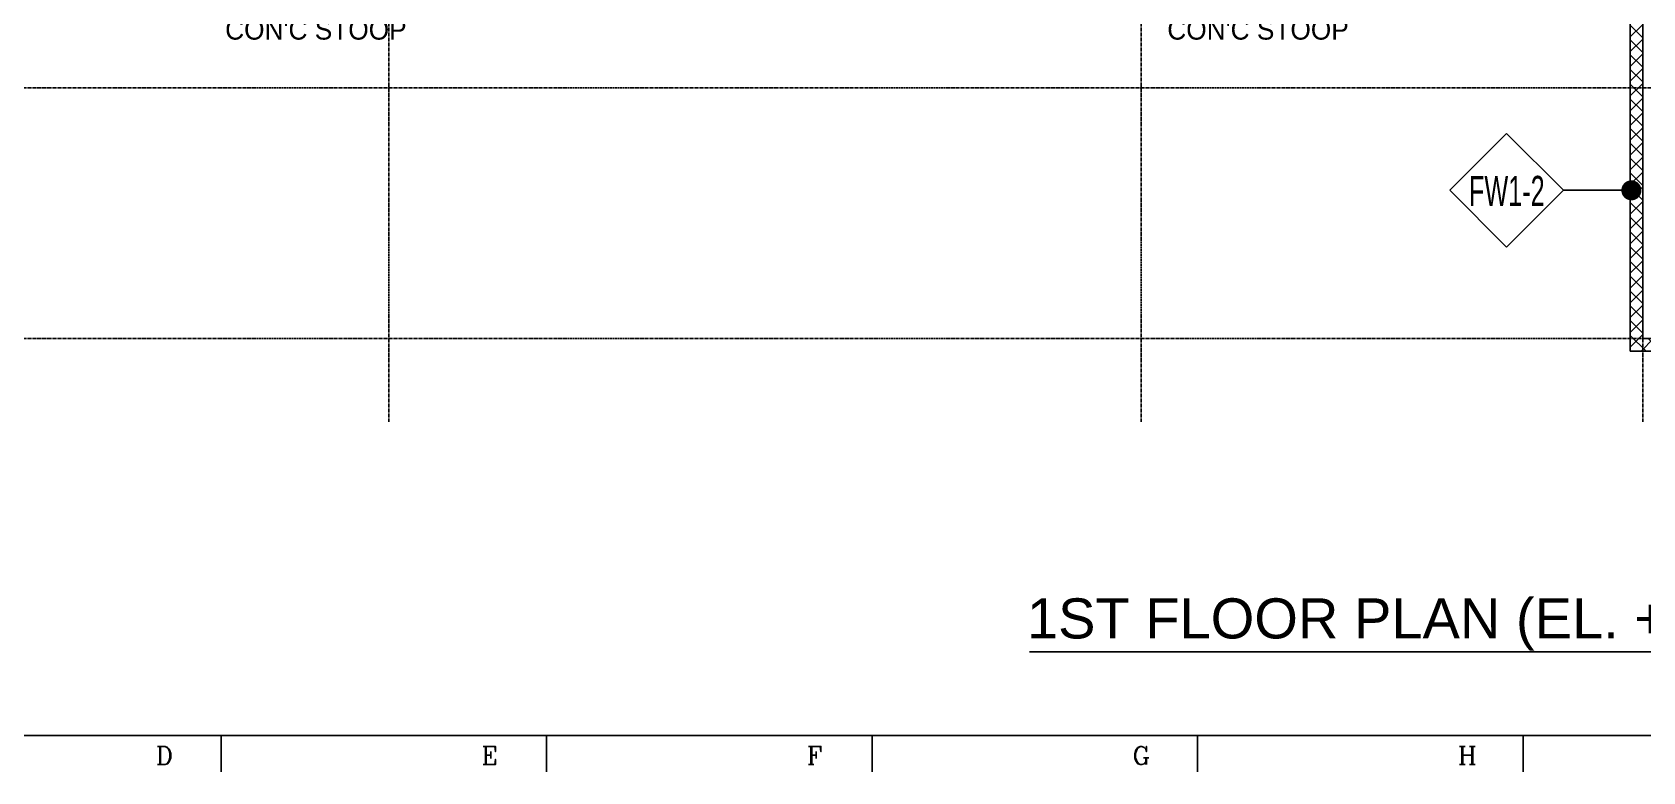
# Model space of a CAD drawing. Header units: millimetres. Extents: x 4133871 to 4440428, y -545651 to -495191.
# Drawn here: x 4148679 to 4167944, y -545028 to -536178 of the extents above; entities that cross this region are included whole.
import ezdxf
from ezdxf.enums import TextEntityAlignment as Align

# ---------------------------------------------------------------- set-up
doc = ezdxf.new("R2010")
doc.units = ezdxf.units.MM
doc.header["$LTSCALE"] = 60
doc.linetypes.add('CEN', pattern=[62, 60, -1, 0, -1])
doc.linetypes.add('CENTER', pattern=[2, 1.25, -0.25, 0.25, -0.25])
for name, color, linetype in [('1', 7, 'Continuous'), ('1CEN', 1, 'CEN'), ('1ST FL FW1-2', 3, 'Continuous'), ('AA-XXXX-SYMB', 7, 'Continuous'), ('AA-XXXX-TEXT', 3, 'Continuous'), ('DIM-SCALE', 7, 'Continuous'), ('INI', 11, 'Continuous'), ('TAN-TIT', 30, 'Continuous'), ('TITLE', 7, 'Continuous')]:
    doc.layers.add(name, color=color, linetype=linetype)
doc.styles.add('ARCHILAB_ROMANS', font='romans.shx', dxfattribs={"bigfont": 'ghs.shx'})
doc.styles.add('Arial', font='arial.ttf')
doc.styles.add('COM', font='COMPLEX', dxfattribs={"height": 5})
doc.styles.add('돋움', font='')
doc.styles.get('돋움').set_extended_font_data('Dotum')
doc.dimstyles.new('일반도면_0060', dxfattribs={"dimtxt": 240, "dimasz": 240, "dimexe": 60, "dimexo": 300, "dimgap": 75, "dimtad": 1, "dimdec": 0, "dimzin": 0, "dimdsep": 46, "dimtxsty": '돋움', "dimcen": -300, "dimclrd": 7, "dimclre": 7, "dimclrt": 2, "dimadec": 8, "dimazin": 0, "dimtfac": 1, "dimtdec": 0, "dimtix": 1, "dimtmove": 2, "dimatfit": 3, "dimfxl": 1, "dimtolj": 1, "dimtzin": 0, "dimarcsym": 0})

# ---------------------------------------------------------------- blocks, each defined once
blk = doc.blocks.new('A$C064809F0')
at = {"layer": 'AA-XXXX-TEXT'}
for p, q in [((475, 566), (1041, 1131)), ((1041, 1131), (1607, 566)), ((1041, 0), (475, 566)), ((1607, 566), (1041, 0))]:
    blk.add_line(p, q, dxfattribs=at)
at = {"layer": 'INI'}
blk.add_line((1041, 0), (475, 566), dxfattribs=at)
at = {"layer": 'AA-XXXX-TEXT', "style": 'ARCHILAB_ROMANS'}
blk.add_attdef('WALLTYPE', text='', height=300, dxfattribs=at).set_placement((1043, 560), align=Align.MIDDLE_CENTER)
blk = doc.blocks.new('BORDER')
at = {"layer": 'TAN-TIT'}
for p, q in [((4977, 3520), (232823, 3520)), ((56891, 3520), (56891, 2078)), ((69870, 3520), (69870, 2078)), ((82848, 3520), (82848, 2078)), ((95827, 3520), (95827, 2078)), ((108806, 3520), (108806, 2078))]:
    blk.add_line(p, q, dxfattribs=at)
at = {"layer": 'TAN-TIT', "style": 'COM'}
for s, p in [('D', (54295, 2366)), ('E', (67274, 2366)), ('F', (80253, 2366)), ('G', (93231, 2366)), ('H', (106210, 2366))]:
    blk.add_text(s, height=721, dxfattribs=at).set_placement(p)

msp = doc.modelspace()

# ---------------------------------------------------------------- hatches: boundary and pattern name
at = {"layer": '1ST FL FW1-2'}
h = msp.add_hatch(dxfattribs=at)
h.set_pattern_fill('ANSI37', color=253, scale=1000)
h.set_pattern_definition([(45, (0, 0), (-88.3883476, 88.3883476), []), (135, (0, 0), (-88.3883476, -88.3883476), [])])
h.paths.add_polyline_path([(4167944, -533844.3), (4152944, -533844.2), (4152944, -527844.2), (4152794, -527844.3), (4152794, -533994.2), (4167794, -533994.3), (4167794, -539994.2), (4183093.9, -539994.2), (4183094, -524844.3), (4182944, -524844.3), (4182944, -539844.2), (4167944, -539844.2)])

# ---------------------------------------------------------------- linework, layer by layer
at = {"layer": '1CEN', "color": 1, "linetype": 'CENTER', "ltscale": 0.5}
for p, q in [((4152944, -502344.3), (4152944, -540844.3)), ((4161944, -502344.3), (4161944, -540844.3)), ((4167944, -502344.3), (4167944, -540844.3)), ((4146944, -536844.3), (4183944, -536844.3)), ((4146944, -539844.3), (4183944, -539844.3))]:
    msp.add_line(p, q, dxfattribs=at)
at = {"layer": '1ST FL FW1-2', "color": 3}
msp.add_lwpolyline([(4183094, -524844.3), (4182944, -524844.3), (4182944, -539844.2), (4167944, -539844.2), (4167944, -533844.3), (4152944, -533844.2), (4152944, -527844.2), (4152794, -527844.3), (4152794, -533994.2), (4167794, -533994.3), (4167794, -539994.2), (4183093.9, -539994.2), (4183094, -524844.3)], dxfattribs=at)
at = {"layer": 'TITLE', "color": 1, "linetype": 'Continuous'}
msp.add_line((4160608.6, -543592.5), (4171408.6, -543592.5), dxfattribs=at)

# ---------------------------------------------------------------- block references
at = {"layer": '1', "xscale": 0.3, "yscale": 0.3, "zscale": 0.3}
msp.add_blockref('BORDER', (4133871.1, -545651.2), dxfattribs=at)
at = {"layer": 'AA-XXXX-SYMB'}
ref = msp.add_blockref('A$C064809F0', (4165066.5, -538749), dxfattribs=dict(at, xscale=1.2, yscale=1.2, zscale=1.2))
ref.add_attrib('WALLTYPE', 'FW1-2', dxfattribs={"layer": 'AA-XXXX-TEXT', "height": 360, "style": 'Arial', "width": 0.6}).set_placement((4166317.9, -538077), align=Align.MIDDLE_CENTER)

# ---------------------------------------------------------------- texts
at = {"layer": 'DIM-SCALE', "color": 2, "char_height": 240, "attachment_point": 6, "style": '돋움'}
for insert in [(4153157.8, -536148.4), (4164427.2, -536148.4)]:
    msp.add_mtext("\\A1;CON'C STOOP", dxfattribs=dict(at, insert=insert))
at = {"layer": 'TITLE', "color": 3, "ltscale": 10, "style": 'Arial'}
msp.add_text('1ST FLOOR PLAN (EL. +153.900m)', height=480, dxfattribs=at).set_placement((4166008.6, -543432.4), align=Align.CENTER)

# ---------------------------------------------------------------- leaders
at = {"layer": 'AA-XXXX-SYMB'}
msp.add_leader([(4167807.9, -538070.1), (4166994.3, -538070.1)], dimstyle='일반도면_0060', override={"dimasz": 240, "dimgap": 0.8, "dimtad": 0, "dimldrblk": 'Dot'}, dxfattribs=at)

doc.saveas('drawing.dxf')
